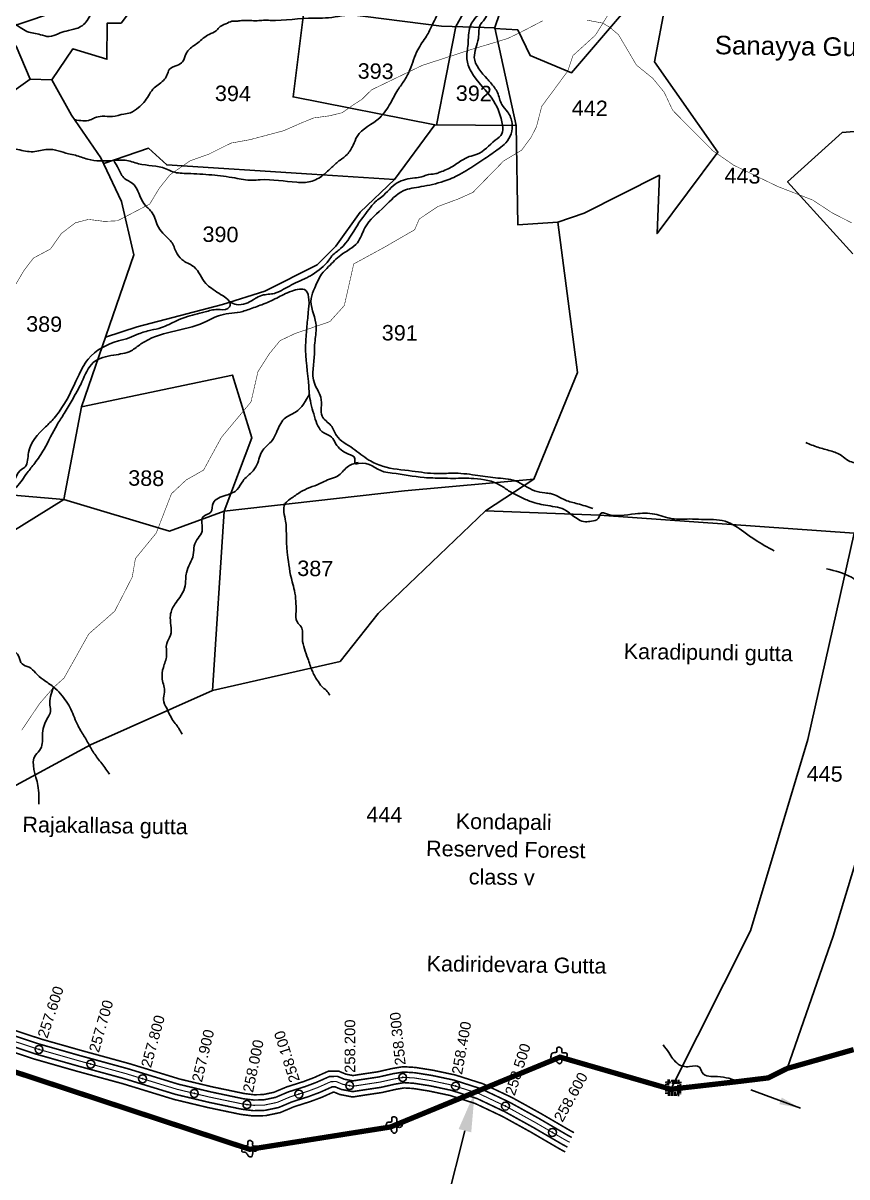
# Model space of a CAD drawing. Header units: feet. Extents: x 751091 to 766702, y 1607162 to 1618807.
# Drawn here: x 759024 to 760583, y 1609678 to 1611861 of the extents above; entities that cross this region are included whole.
import ezdxf
from ezdxf import colors
from ezdxf.entities.mleader import LeaderData, LeaderLine
from ezdxf.enums import TextEntityAlignment as Align
from ezdxf.math import Vec2, Vec3

# ---------------------------------------------------------------- set-up
doc = ezdxf.new("R2010")
doc.units = ezdxf.units.FT
doc.header["$LTSCALE"] = 15
doc.header["$MEASUREMENT"] = 0
doc.header["$PDMODE"] = 32
doc.header["$PDSIZE"] = 15
doc.linetypes.add('HIDDEN2', pattern=[0.1875, 0.125, -0.0625])
for name, color, linetype in [('CANAL1', 7, 'Continuous'), ('CSMark', 72, 'Continuous'), ('PLOT', 7, 'Continuous'), ('ROADS', 6, 'Continuous'), ('TANKS-STREAM', 4, 'Continuous'), ('VILLAGE STONES', 240, 'Continuous')]:
    doc.layers.add(name, color=color, linetype=linetype)
doc.layers.add('VILLAGE BOUNDRY', color=5, linetype='HIDDEN2', lineweight=100)
doc.styles.get("Standard").update_dxf_attribs({"font": 'arial.ttf'})
doc.dimstyles.get("Standard").update_dxf_attribs({"dimtxt": 0.18, "dimasz": 40, "dimexe": 0.18, "dimexo": 0.0625, "dimgap": 0.09, "dimtad": 0, "dimtih": 1, "dimtoh": 1, "dimdec": 4, "dimzin": 0, "dimdsep": 46, "dimtxsty": 'Standard', "dimcen": 0.09, "dimadec": 0, "dimazin": 0, "dimtfac": 1, "dimtdec": 4, "dimtofl": 0, "dimtmove": 0, "dimatfit": 3, "dimfxl": 1, "dimtolj": 1, "dimtzin": 0, "dimarcsym": 0})

msp = doc.modelspace()

# ---------------------------------------------------------------- linework, layer by layer
at = {"layer": 'CANAL1', "color": 1, "const_width": 3}
for points in [[(758956.8, 1609972), (759057.9, 1609938.6), (759136.5, 1609916.3), (759224.2, 1609892.3), (759320.2, 1609862.9), (759381.9, 1609848.1), (759413.2, 1609841.6), (759442.7, 1609835.4), (759461.4, 1609833.1), (759478.3, 1609833.5), (759498.7, 1609837.8), (759522.7, 1609847.9), (759554.5, 1609858), (759574.3, 1609865.4), (759587.1, 1609871.2), (759602.1, 1609877.8), (759620.8, 1609878), (759634.9, 1609872.1), (759648.4, 1609869.5), (759666.3, 1609872.3), (759695.4, 1609876.6), (759722.4, 1609882.8), (759743.1, 1609886.2), (759766.4, 1609884.8), (759799.3, 1609879.6), (759841.6, 1609870.6), (759893.9, 1609854), (759949.5, 1609827.7), (760004.2, 1609797.4), (760058.5, 1609765.7), (760066.4, 1609761.4)], [(758944.2, 1609934), (759046.2, 1609900.4), (759125.7, 1609877.7), (759213.1, 1609853.9), (759309.7, 1609824.3), (759373.1, 1609809.1), (759405, 1609802.4), (759436.2, 1609795.9), (759459.4, 1609793), (759482.9, 1609793.6), (759510.7, 1609799.4), (759536.6, 1609810.4), (759567.5, 1609820.2), (759589.5, 1609828.4), (759603.5, 1609834.7), (759610.7, 1609837.9), (759613, 1609837.9), (759623.4, 1609833.6), (759647.7, 1609828.9), (759672.4, 1609832.8), (759702.8, 1609837.3), (759730.1, 1609843.5), (759745.2, 1609846), (759762.1, 1609845), (759792, 1609840.2), (759831.4, 1609831.9), (759879.2, 1609816.7), (759931.3, 1609792), (759984.5, 1609762.6), (760038.8, 1609730.9), (760049.9, 1609724.8)]]:
    msp.add_lwpolyline(points, dxfattribs=at)
at = {"layer": 'CANAL1', "color": 1, "linetype": 'HIDDEN2', "ltscale": 100}
msp.add_lwpolyline([(758950.5, 1609953, 2, 2, 0), (759052.1, 1609919.5, 2, 2, 0), (759131.1, 1609897, 2, 2, 0), (759218.7, 1609873.1, 2, 2, 0), (759315, 1609843.6, 2, 2, 0), (759377.5, 1609828.6, 2, 2, 0), (759409.1, 1609822, 2, 2, 0), (759439.5, 1609815.7, 2, 2, 0), (759460.4, 1609813.1, 2, 2, 0), (759480.6, 1609813.6, 2, 2, 0), (759504.7, 1609818.6, 2, 2, 0), (759529.7, 1609829.2, 2, 2, 0), (759561, 1609839.1, 2, 2, 0), (759581.9, 1609846.9, 2, 2, 0), (759595.3, 1609852.9, 2, 2, 0), (759606.4, 1609857.9, 2, 2, 0), (759616.9, 1609858, 2, 2, 0), (759629.1, 1609852.9, 2, 2, 0), (759648, 1609849.2, 2, 2, 0), (759669.3, 1609852.5, 2, 2, 0), (759699.1, 1609857, 2, 2, 0), (759726.3, 1609863.1, 2, 2, 0), (759744.1, 1609866.1, 2, 2, 0), (759764.3, 1609864.9, 2, 2, 0), (759795.6, 1609859.9, 2, 2, 0), (759836.5, 1609851.2, 2, 2, 0), (759886.5, 1609835.3, 2, 2, 0), (759940.4, 1609809.8, 2, 2, 0), (759994.4, 1609780, 2, 2, 0), (760048.7, 1609748.3, 2, 2, 0), (760058.2, 1609743.1, 2, 2, 0)], format="xyseb", dxfattribs=at)
at = {"layer": 'CANAL1', "color": 5, "const_width": 3}
for points in [[(758953.6, 1609962.5), (759055, 1609929), (759133.8, 1609906.6), (759221.4, 1609882.7), (759317.6, 1609853.2), (759379.7, 1609838.4), (759411.2, 1609831.8), (759441.1, 1609825.5), (759460.9, 1609823.1), (759479.5, 1609823.5), (759501.7, 1609828.2), (759526.2, 1609838.6), (759557.8, 1609848.6), (759578.1, 1609856.2), (759591.2, 1609862), (759604.2, 1609867.8), (759618.8, 1609868), (759632, 1609862.5), (759648.2, 1609859.4), (759667.8, 1609862.4), (759697.2, 1609866.8), (759724.3, 1609873), (759743.6, 1609876.1), (759765.4, 1609874.8), (759797.5, 1609869.7), (759839.1, 1609860.9), (759890.2, 1609844.6), (759945, 1609818.7), (759999.3, 1609788.7), (760053.6, 1609757), (760062.3, 1609752.3)], [(758947.4, 1609943.5), (759049.1, 1609909.9), (759128.4, 1609887.4), (759215.9, 1609863.5), (759312.3, 1609833.9), (759375.3, 1609818.9), (759407.1, 1609812.2), (759437.8, 1609805.8), (759459.9, 1609803), (759481.8, 1609803.6), (759507.7, 1609809), (759533.1, 1609819.8), (759564.3, 1609829.7), (759585.7, 1609837.7), (759599.4, 1609843.8), (759608.6, 1609847.9), (759614.9, 1609847.9), (759626.2, 1609843.2), (759647.8, 1609839.1), (759670.8, 1609842.6), (759700.9, 1609847.1), (759728.2, 1609853.3), (759744.6, 1609856), (759763.2, 1609854.9), (759793.8, 1609850.1), (759833.9, 1609841.6), (759882.9, 1609826), (759935.8, 1609800.9), (759989.4, 1609771.3), (760043.7, 1609739.6), (760054.1, 1609734)]]:
    msp.add_lwpolyline(points, dxfattribs=at)
at = {"layer": 'CSMark', "color": 3}
for p in [(759054.2, 1609918.9), (759152.2, 1609891.2), (759250.2, 1609863.4), (759742.3, 1609865.8), (759348.1, 1609835.7), (759545.9, 1609834.3), (759642, 1609850.4), (759842.4, 1609849.4), (759447.7, 1609814.6), (759936.8, 1609811.6), (760025.6, 1609761.8)]:
    msp.add_point(p, dxfattribs=at)
at = {"layer": 'PLOT'}
for points in [[(759842.8, 1611854.4), (759935.7, 1612019.1), (760004, 1612095.2), (760048.8, 1612164), (760072.2, 1612261.5), (760077.1, 1612380.4)], [(759292.7, 1612121.6), (759717.7, 1612052.5), (759935.7, 1612019.1), (759965.7, 1611991), (759996.8, 1612051.4), (760089.2, 1612078.6), (760132, 1612077.6), (760176.8, 1611995.2), (760236.5, 1611971.3), (760279.6, 1611987.5), (760246.4, 1611935.1), (760218.9, 1611787.9), (760338.7, 1611616.9), (760223.8, 1611462.7), (760228, 1611573.2), (760085.4, 1611501.5), (760036.1, 1611484.7), (759960.2, 1611479.1), (759957.2, 1611667.4)], [(760236.7, 1611971), (760201.7, 1611930.9), (760061.6, 1611766.8), (759983.4, 1611799.8), (759960.1, 1611848.7), (759915.8, 1611851.2), (759964, 1611992.1)], [(759070.1, 1611877.1), (758948.6, 1611836.2), (759011.1, 1611817.5), (759037.4, 1611755.2), (759078.4, 1611753.9), (759118, 1611812.2), (759182.8, 1611792.7), (759182.9, 1611860.8), (759209.4, 1611860.7), (759269.5, 1611941.1)], [(759528.4, 1611891.8), (759815.7, 1611855.2), (759916.4, 1611852.2), (759957.2, 1611667.4), (759803, 1611668.8), (759534.9, 1611721.3), (759556.2, 1611888.3)], [(759842.8, 1611854.4), (759806.3, 1611668.2)], [(759037.4, 1611755.2), (758937.8, 1611684.3), (758919.2, 1611671), (758892, 1611614.9), (758843.8, 1611609.5), (758738.7, 1611652.5), (758669.7, 1611542.5), (758873, 1611500.1), (758938.9, 1611480.8), (758994.7, 1611419.6), (758998.6, 1611372.4), (758816.2, 1611149), (758726.5, 1611042), (758675.7, 1610996.1), (758611.3, 1611067.5), (758535.6, 1611161.7), (758296, 1611199.1), (758100.5, 1611010.2), (757893.6, 1610825.2), (757738.2, 1611306.3)], [(759101.2, 1610959.3), (759134.9, 1611134.7), (759233.5, 1611422.4), (759210.2, 1611523.7), (759171.4, 1611606.4), (759115.7, 1611687), (759078.4, 1611753.9)], [(759176.6, 1611595.2), (759261.6, 1611624.3), (759295.9, 1611592.9), (759570.3, 1611575.2), (759726.8, 1611565.1), (759803, 1611668.8)], [(760593.8, 1611424.7), (760470.6, 1611560.7), (760573.6, 1611654), (760768.9, 1611670.2)], [(759726.8, 1611565.1), (759661.6, 1611503.2), (759615.9, 1611439.3), (759580.7, 1611403.5), (759481.7, 1611354.1), (759401.2, 1611328.6), (759239.9, 1611286.5), (759180.2, 1611267)], [(759404.8, 1610937.2), (759746, 1610976), (759990.6, 1610997.9), (760072.8, 1611199.9), (760036.1, 1611484.7)], [(759101.2, 1610959.3), (759301.1, 1610899.8), (759404.8, 1610937.2), (759456.7, 1611076.2), (759420.3, 1611194.9), (759134.9, 1611134.7)], [(758675.7, 1610996.1), (759101.2, 1610959.3), (758697.2, 1610708.5), (758449, 1610555.7), (758461.2, 1610514.4), (758441.7, 1610286.9), (758477.3, 1610237.6), (758534.6, 1610110.7)], [(759382.4, 1610598.2), (759623.8, 1610652.9), (759695.8, 1610743.7), (759899.3, 1610938.4), (759990.6, 1610997.9)], [(758981.7, 1610403.2), (759151.6, 1610495.4), (759382.4, 1610598.2), (759404.8, 1610937.2)], [(759899.3, 1610938.4), (760114.6, 1610930), (760596.5, 1610896)], [(760596.5, 1610896), (760508.8, 1610505.2), (760400.6, 1610143.2), (760249.5, 1609843.6)], [(760469.8, 1609882.9), (760556.5, 1610133.1), (760639.5, 1610405.2), (760691.9, 1610631.2), (760769.2, 1610894.5)]]:
    msp.add_lwpolyline(points, dxfattribs=at)
at = {"layer": 'ROADS', "linetype": 'HIDDEN2', "ltscale": 10, "const_width": 1}
for points in [[(759021.4, 1610522.9), (759055.4, 1610573.4), (759081.3, 1610603.4), (759101.6, 1610621.7), (759120.7, 1610655.7), (759132.2, 1610676.3), (759148.4, 1610705.2), (759177.8, 1610730.9), (759197.4, 1610748.2), (759214.1, 1610780.5), (759230.7, 1610813), (759236.6, 1610847.8), (759262.2, 1610879.2), (759276.1, 1610896.2), (759292.8, 1610939.4), (759304.8, 1610970.4), (759332.6, 1610996.5), (759365.6, 1611015.2), (759377.5, 1611037.2), (759399.3, 1611077.1), (759426.4, 1611109.6), (759455.3, 1611144.2), (759468.5, 1611201.6), (759490.1, 1611235.5), (759510.3, 1611260.2), (759539, 1611273.8), (759578.5, 1611287.3), (759604.6, 1611296.2), (759631.9, 1611326.7), (759641.9, 1611370.8), (759649.7, 1611405.4), (759678.9, 1611421.3), (759707.6, 1611436.9), (759746.5, 1611459.4), (759764.9, 1611470), (759773.7, 1611490.4), (759808.5, 1611513.8), (759847.7, 1611528.4), (759875.3, 1611540.8), (759896.6, 1611562.7), (759912.7, 1611579.1), (759933.2, 1611600.2), (759967.5, 1611620.8), (759985.3, 1611645), (759995.5, 1611665.2), (760005.4, 1611703.5), (760028.6, 1611735), (760054.4, 1611769.9), (760064.5, 1611799.7), (760091.7, 1611824.4), (760106.9, 1611838.2), (760120.2, 1611859.5), (760131.5, 1611877.8)], [(758994.5, 1611340.3), (759026.1, 1611393.5), (759043.8, 1611416.5), (759076, 1611433.7), (759096.6, 1611463.1), (759123.4, 1611483.3), (759147.7, 1611489.6), (759177.5, 1611485.9), (759202.8, 1611487), (759263.7, 1611518.7), (759282.1, 1611549), (759302, 1611574), (759340.2, 1611600.6), (759375.3, 1611613), (759404.5, 1611627.6), (759417.9, 1611634.1), (759453.2, 1611640.5), (759517.3, 1611657.5), (759552, 1611672.8), (759574.2, 1611681.7), (759604, 1611685.7), (759628, 1611691.6), (759647.7, 1611705.6), (759665.1, 1611716.7), (759683.4, 1611734.8), (759711.5, 1611748.4), (759738.7, 1611761.5), (759779.1, 1611781), (759822.6, 1611795.1), (759868.4, 1611810.1), (759914.5, 1611823.9), (759940.7, 1611831.9), (759963, 1611842.5), (760007.1, 1611865.4)], [(760591.9, 1611483.1), (760555.7, 1611501.6), (760517.8, 1611526.4), (760492.9, 1611536), (760452.2, 1611551.8), (760368.3, 1611592.4), (760328.6, 1611620), (760276.8, 1611672.2), (760253.1, 1611696.2), (760237.1, 1611730.3), (760215.9, 1611756.3), (760184.6, 1611781.7), (760165.3, 1611814.4), (760150.7, 1611839.1), (760134.8, 1611852.6), (760121.1, 1611861.1), (760090.8, 1611866.7)]]:
    msp.add_lwpolyline(points, dxfattribs=at)
at = {"layer": 'TANKS-STREAM'}
for points in [[(760527.6, 1613173.3), (760497.7, 1613168.3), (760463.1, 1613171.8), (760424.3, 1613169.4), (760396.7, 1613165), (760298.2, 1613167), (760228.9, 1613163.2), (760214.1, 1613149.8), (760204.8, 1613127.9), (760188.6, 1613074.4), (760184.7, 1613052.4), (760178.4, 1613034), (760171, 1613017.4), (760167.1, 1612990.6), (760156.6, 1612969.9), (760147.3, 1612940.2), (760143.3, 1612915.2), (760133.4, 1612889.9), (760124.8, 1612871.5), (760123.8, 1612844.7), (760126.3, 1612811.8), (760127.6, 1612777.8), (760127.4, 1612759.9), (760127, 1612731.3), (760130, 1612691.4), (760131.2, 1612654.4), (760133.1, 1612618), (760133.9, 1612587), (760137.6, 1612557.1), (760136.8, 1612537.4), (760156.5, 1612494.8), (760170.9, 1612462.7), (760179.7, 1612450), (760191.4, 1612430.2), (760196.4, 1612403.3), (760191.8, 1612376.5), (760186.9, 1612362.2), (760150.3, 1612272.8), (760125, 1612211.7), (760108.5, 1612186.9), (760098.7, 1612167.9), (760083.4, 1612144.3), (760071.2, 1612123), (760056.5, 1612099.3), (760037.3, 1612089.5), (759987.8, 1612052.9), (759970.7, 1612026.3), (759959, 1612005.5), (759951.6, 1611986), (759939.9, 1611959.9), (759925.1, 1611927.9), (759917, 1611906.5), (759904.8, 1611884), (759896.8, 1611867.4), (759890.7, 1611860.6), (759885.5, 1611832), (759877.8, 1611796.3), (759902.3, 1611755.4), (759908.8, 1611748.2), (759921.7, 1611729.5), (759929.7, 1611707.3), (759940.9, 1611692.9), (759949.5, 1611671.5), (759937.6, 1611634.7), (759924.3, 1611623.5), (759897.8, 1611604.8), (759867.1, 1611585), (759849.6, 1611574.5), (759820.2, 1611561.8), (759777, 1611551.6), (759743.5, 1611543.7), (759708.4, 1611514.4), (759670.7, 1611473.4), (759656.6, 1611445.6), (759625.2, 1611422.2), (759602.2, 1611400.4), (759588.9, 1611385.7), (759576, 1611360.2), (759569.1, 1611340), (759578, 1611293.2), (759577, 1611264), (759575.5, 1611247.9), (759575.4, 1611235.4), (759575.2, 1611179.5), (759587.3, 1611153.1), (759588.2, 1611132.8), (759589.8, 1611117.2), (759606.3, 1611099.7), (759617.4, 1611080.5), (759648.1, 1611056.2), (759678.2, 1611034.3), (759704.3, 1611022.6), (759760.3, 1611013.4), (759806.8, 1611008.6), (759836.1, 1611009.4), (759879.7, 1611005.8), (759917.8, 1611000.5), (759955.7, 1610994.9), (759991.9, 1610975.9), (760011.5, 1610972.1), (760022.2, 1610970.7), (760050.1, 1610958.4), (760073.3, 1610951.5), (760101.9, 1610942.8)], [(758584, 1610989.2), (758609.1, 1610991.5), (758619.8, 1610987.8), (758625.9, 1610988.8), (758639.1, 1610987.9), (758662.7, 1610981.3), (758675.5, 1610975.5), (758696.8, 1610969.7), (758715.6, 1610965.9), (758733.3, 1610960.4), (758748.2, 1610952.9), (758820.7, 1610932.8), (758867, 1610925.1), (758892.7, 1610914), (758909.6, 1610910.2), (758933.9, 1610910.9), (758960.2, 1610934.7), (758966.4, 1610938.1), (758975.3, 1610946.7), (758984.8, 1610963.7), (758984.7, 1610990.1), (758972.5, 1611025.6), (758966.6, 1611045.9), (758965.3, 1611075.7), (758960.7, 1611096.9), (758954.9, 1611118.5), (758933.9, 1611197.9), (758950.2, 1611241.4), (758960.7, 1611267.1), (758966.7, 1611291.7), (758971.5, 1611314.1), (758974.8, 1611343.1), (758969.9, 1611364.6), (758924.7, 1611419), (758898, 1611436.2), (758860, 1611454.7), (758816.5, 1611475.5), (758786.5, 1611496.1), (758750.8, 1611519), (758765.4, 1611537), (758788.2, 1611546.7), (758806.1, 1611555.8), (758822.2, 1611565), (758856.8, 1611584.4), (758867.4, 1611589.7), (758884.6, 1611599.4), (758899.8, 1611615.2), (758913.8, 1611625.5), (758934.8, 1611630.2), (758985.7, 1611626.7), (759014.4, 1611621.9), (759043, 1611617.7), (759070.8, 1611622.2), (759109.9, 1611614), (759123.1, 1611611), (759146.3, 1611603.5), (759193.4, 1611601), (759217.2, 1611601.5), (759242.6, 1611595.1), (759293.9, 1611585.5), (759307.6, 1611579.8), (759335.8, 1611576.6), (759381.2, 1611573.7), (759424.8, 1611568.1), (759457.4, 1611563.8), (759472.9, 1611564.7), (759542, 1611559.9), (759568, 1611561.2), (759592.1, 1611573.8), (759608.2, 1611588.2), (759623.8, 1611601.8), (759637.2, 1611612.7), (759648.6, 1611630.2), (759656, 1611646.6), (759698.8, 1611681.7), (759719.1, 1611709.6), (759733.3, 1611734.8), (759746.2, 1611753.9), (759755.9, 1611772.6), (759770.8, 1611810.5), (759787.3, 1611836.5), (759798.2, 1611857.4), (759812.9, 1611891.4), (759823.9, 1611921.6), (759841.9, 1611942.3), (759855.3, 1611952.6), (759869.8, 1611963.5), (759884.9, 1611973.2), (759936.3, 1612004.9), (759963.2, 1612028.2), (759988, 1612065.4), (760004.3, 1612079.6), (760018.9, 1612094.8), (760033, 1612116.7), (760042.6, 1612129.3), (760069, 1612199.9), (760075.6, 1612239), (760080.9, 1612261.1), (760082.9, 1612280.4), (760085.3, 1612300.2), (760089.6, 1612323.1), (760086.9, 1612368.4), (760087.9, 1612399.9), (760082.2, 1612429.8), (760080.3, 1612447), (760055.1, 1612516), (760021.7, 1612576.1), (759999.1, 1612617), (759982, 1612640.1), (759963.8, 1612666.4), (759956.7, 1612662.9), (759956, 1612643), (759958.6, 1612605.2), (759959.4, 1612578.5), (759959.7, 1612551.5), (759941.7, 1612511.2), (759930.9, 1612492.8), (759921.4, 1612472.5), (759917, 1612468.2), (759872.8, 1612458.3), (759821.4, 1612467.7), (759795.9, 1612421.7), (759781.8, 1612387.9), (759780.9, 1612368.7), (759777.6, 1612353.8), (759773.5, 1612325.4), (759759.5, 1612305.1), (759756.8, 1612285.4), (759730.1, 1612281.4), (759710.8, 1612276.1), (759691.1, 1612252.9), (759679.2, 1612236.3), (759668.9, 1612215.4), (759652.4, 1612188.4), (759642.3, 1612172.4), (759634.5, 1612151.5), (759620.4, 1612120.1), (759590.8, 1612083.9), (759580.2, 1612074.9), (759558.9, 1612065.8), (759525.4, 1612066.9), (759491.8, 1612058.7), (759430.9, 1612049.6), (759408.6, 1612051.8), (759382.5, 1612052.2), (759358.7, 1612056), (759327.2, 1612066.4), (759307.3, 1612066.7), (759294.5, 1612078), (759271.7, 1612093.8), (759244.2, 1612124.5), (759229.4, 1612129.7), (759206.1, 1612152.5), (759191.4, 1612165.1), (759188.5, 1612175.2), (759176.8, 1612185.2), (759171.4, 1612198.9), (759165.4, 1612207.6), (759155.7, 1612229.4)], [(759121.6, 1611678.4), (759151.3, 1611678), (759159.5, 1611681.7), (759173.6, 1611684.8), (759193.2, 1611684.5), (759214.9, 1611689.1), (759227.4, 1611691.6), (759242.2, 1611701.2), (759252.7, 1611710.8), (759269.9, 1611736.1), (759289.7, 1611752.6), (759296.3, 1611762.3), (759300.8, 1611773.1), (759315, 1611781), (759326, 1611787.9), (759332.7, 1611803.5), (759337.1, 1611810), (759354.7, 1611823.8), (759376.1, 1611839.8), (759389.2, 1611846.6), (759394.2, 1611852), (759407.8, 1611859.9), (759419.3, 1611864.6), (759430.2, 1611865), (759439.4, 1611866), (759467.1, 1611865.6), (759479, 1611866.5), (759491.5, 1611866.3), (759574.8, 1611870.7), (759596, 1611870.9), (759645.4, 1611876.9), (759674.2, 1611882.9), (759683.1, 1611893.6), (759683.4, 1611917.9), (759680.2, 1611955.9), (759685.8, 1611974.3), (759700.5, 1612009.6), (759710, 1612029.5), (759716.6, 1612076.5), (759731.6, 1612097.5), (759743.6, 1612105.4), (759752.4, 1612112.9), (759752.5, 1612151.6), (759753.4, 1612179.8), (759747.4, 1612216.2), (759745.5, 1612243.5), (759759.3, 1612304.3)], [(758932.1, 1611794.4), (758948.8, 1611813.3), (758962.6, 1611824.6), (758974.4, 1611844.9), (758986.2, 1611865.9), (759031.4, 1611845.5), (759057, 1611839.2), (759073.4, 1611835.6), (759090.5, 1611840.9), (759105.3, 1611846.1), (759124.6, 1611850.8), (759135.6, 1611856.1), (759145.1, 1611865.8), (759161, 1611890.9), (759176, 1611902.2), (759191.1, 1611925.5), (759215.3, 1611930.7), (759233.4, 1611936.4), (759256.6, 1611946.5), (759271.6, 1611957.2), (759292.5, 1611972.8), (759302, 1611985.3), (759315.9, 1612000.9), (759322, 1612005.8), (759341.9, 1612019.2), (759357.1, 1612037.8), (759369.4, 1612053.4)], [(759415.4, 1611333.5), (759427.8, 1611328.6), (759445.5, 1611330.6), (759459.6, 1611337.6), (759465.6, 1611341.5), (759478.9, 1611346.6), (759502.6, 1611350.5), (759509.2, 1611353.4), (759539.5, 1611369.5), (759556.7, 1611377.3), (759565, 1611381.3), (759571.1, 1611384.9), (759602.5, 1611412.5), (759610.4, 1611422.8), (759618.9, 1611429.5), (759624.7, 1611434.3), (759657.2, 1611479.6), (759672.5, 1611500.9), (759684.2, 1611515.8), (759692.5, 1611524.8), (759702.7, 1611532.5), (759731.9, 1611559), (759765.1, 1611568), (759778.2, 1611570.1), (759786.8, 1611573.3), (759804.8, 1611576.3), (759812.7, 1611578.8), (759825.5, 1611583.9), (759847.6, 1611596.9), (759868.4, 1611608.4), (759883.1, 1611612.8), (759917.6, 1611639.6), (759930.2, 1611651.8), (759931.1, 1611667.8), (759914.4, 1611713.8), (759871.7, 1611769.8), (759863.8, 1611793.4), (759865.9, 1611820.9), (759869.9, 1611854.9), (759876, 1611866.3), (759898.6, 1611891.1), (759906, 1611909.6), (759930.4, 1611964), (759937.3, 1611988.1), (759950.4, 1612015.5)], [(761544, 1611741.4), (761559.6, 1611742.6), (761562.3, 1611742.5), (761557.5, 1611733), (761543.7, 1611723.8), (761534.4, 1611712.4), (761527.5, 1611699.8), (761518.9, 1611687.4), (761511.9, 1611681.2), (761497.2, 1611673.6), (761495.8, 1611666.6), (761485.3, 1611654.3), (761470.5, 1611642.3), (761444.2, 1611623.5), (761431.1, 1611603.3), (761423.8, 1611590.2), (761418.1, 1611569.6), (761410.4, 1611556.2), (761398.1, 1611541.1), (761392.2, 1611525.8), (761393.4, 1611512.4), (761378.8, 1611493.7), (761368.2, 1611477.1), (761362.7, 1611466.1), (761355, 1611450.6), (761347.4, 1611438.9), (761336.1, 1611425.5), (761337, 1611415.7), (761323.1, 1611388.4), (761303, 1611356.3), (761273.2, 1611320.3), (761253.1, 1611278.8), (761245.9, 1611256.2), (761243.7, 1611220.9), (761244.3, 1611182.7), (761233.8, 1611161.2), (761225.7, 1611156.1), (761207.9, 1611146.7), (761191.8, 1611136.1), (761175, 1611123.2), (761152.6, 1611109.9), (761140.4, 1611095.8), (761124.8, 1611077.2), (761109.5, 1611056.6), (761072.9, 1611045.8), (761055.1, 1611037.5), (761047.6, 1611033), (761034.4, 1611029.2), (761019, 1611027.1), (760989.8, 1611019), (760967.5, 1611018.7), (760925, 1611015.2), (760900.5, 1611015.6), (760877.6, 1611014.8), (760851.4, 1611012.9), (760835.4, 1611011.4), (760795.5, 1611016.5), (760762.9, 1611009.5), (760742.9, 1611008.7), (760724.1, 1611010.1), (760707, 1611013.2), (760663.2, 1611019.8), (760634, 1611017.8), (760612.1, 1611026.1), (760585, 1611033.2), (760573.1, 1611042.2), (760551.6, 1611051.7), (760528.1, 1611058.4), (760505, 1611067.2)], [(758984.5, 1610989), (758994.2, 1610982.2), (759018.8, 1611014.2), (759028.1, 1611021.7), (759034.3, 1611048.3), (759066.6, 1611097), (759083, 1611113.7), (759092.4, 1611125.7), (759128.1, 1611192.1), (759147.2, 1611225.1), (759204.4, 1611259.8), (759224.8, 1611265.5), (759242.3, 1611272.9), (759266, 1611279.9), (759285.8, 1611284.9), (759314.3, 1611297.8), (759330.4, 1611304.3), (759368.3, 1611314.5), (759391.7, 1611319.2), (759411.4, 1611321.2), (759416.2, 1611328.5), (759408.3, 1611340.9), (759394.5, 1611349.8), (759380.3, 1611359.3), (759369.7, 1611368.4), (759347.6, 1611399.6), (759328, 1611411.2), (759315.6, 1611424.4), (759305.9, 1611445), (759291.8, 1611460.3), (759280.3, 1611474.7), (759268.5, 1611502.1), (759254.8, 1611516.7), (759241.4, 1611542.9), (759230.7, 1611558.1), (759216.5, 1611566.7), (759204.6, 1611585.3), (759195.6, 1611601.3)], [(760445.2, 1610862.4), (760408.4, 1610883.9), (760387.5, 1610898.5), (760352.4, 1610918.4), (760307.6, 1610922), (760284.8, 1610922.7), (760252, 1610923.2), (760218.9, 1610931.9), (760182.4, 1610932.5), (760125.9, 1610932.8), (760118.9, 1610934.2), (760112.1, 1610923.5), (760099.6, 1610918.7), (760088, 1610917.6), (760063.6, 1610929.6), (760052.1, 1610938.4), (760016.7, 1610948.1), (759984.9, 1610955.6), (759964.6, 1610964.6), (759944.9, 1610974.9), (759927.6, 1610986.3), (759877.1, 1610999.4), (759838.1, 1610999.6), (759816.5, 1610999.9), (759782.9, 1611001.2), (759722.5, 1611009.5), (759706.7, 1611012.2), (759658.9, 1611027.9), (759652.7, 1611027.6), (759652, 1611036.7), (759639.7, 1611045.6), (759625.7, 1611053.6), (759615.5, 1611065.4), (759607.7, 1611077.5), (759592.9, 1611085.6), (759575.5, 1611116.4), (759566.1, 1611155.9), (759564.7, 1611173.3), (759558.7, 1611252), (759560.8, 1611283.5), (759563.7, 1611313.7), (759564.9, 1611337.7), (759558.9, 1611355.2), (759532.3, 1611354), (759503.9, 1611340.7), (759475.9, 1611328.2), (759451.3, 1611319.4), (759439.7, 1611315.5), (759398, 1611308.6), (759366.3, 1611294.5), (759247.1, 1611254), (759228.4, 1611241), (759195.7, 1611232.9), (759157, 1611218.8), (759135.3, 1611182), (759116.9, 1611147.8), (759101.9, 1611122.2), (759088.4, 1611101.2), (759063.8, 1611054.6), (759046.1, 1611028.4), (759032, 1611010), (759011.7, 1610983.1), (758994.1, 1610961.5), (758988.9, 1610918.5), (758995.9, 1610901.8), (759007.1, 1610894.4), (759008.3, 1610882.4), (759004.2, 1610831.6), (758999.2, 1610804.5), (758995.6, 1610786.7), (758985.1, 1610744.4), (758979.3, 1610711.3), (758979.8, 1610698.8), (758994.2, 1610687.3), (759003.4, 1610677.2), (759015.8, 1610662.5), (759022.2, 1610648.4), (759035.4, 1610642.3), (759047.8, 1610631.5), (759062.3, 1610618.7), (759081.3, 1610605.2), (759095.1, 1610591.7), (759114.6, 1610562.5), (759128.1, 1610531.1), (759134.5, 1610519.8), (759146.2, 1610500.4), (759152, 1610489.7), (759165, 1610470.3), (759180.7, 1610449.5), (759187.8, 1610439.5)], [(759566, 1611159.3), (759539.5, 1611125), (759518.3, 1611112.2), (759503.5, 1611086.4), (759495.3, 1611071.4), (759477.7, 1611052.8), (759466.5, 1611025.5), (759456.1, 1611010.5), (759440.3, 1610995), (759429.4, 1610978.4), (759408.2, 1610967.7), (759383.9, 1610952.9), (759379.1, 1610935.9), (759364.8, 1610927), (759362.7, 1610899.7), (759355.1, 1610886.7), (759348.1, 1610872), (759346.1, 1610855), (759333.1, 1610821), (759331.8, 1610809.1), (759329.8, 1610792.1), (759320.5, 1610774), (759311.2, 1610761.6), (759302.9, 1610740.7), (759302.9, 1610702.6), (759295.9, 1610686.8), (759295.5, 1610664), (759289.5, 1610641.9), (759287.5, 1610619.8), (759291.7, 1610594.7), (759289.8, 1610580.5), (759295.8, 1610564.5), (759304.7, 1610546.2), (759312, 1610535.8), (759318.7, 1610526.6), (759324.8, 1610515.7)], [(761112.1, 1611059.4), (761117.9, 1611053.8), (761103.3, 1611027), (761092.5, 1611005.8), (761084.9, 1610984.5), (761073.1, 1610950.6), (761063.6, 1610905.9), (761052.2, 1610887.4), (761036.1, 1610879.2), (761012, 1610876.8), (760994.1, 1610870.4), (760970.9, 1610863.6), (760947.2, 1610853.8), (760940, 1610849.9), (760930.1, 1610842.4), (760916.7, 1610832.4), (760896.9, 1610820.7), (760873.9, 1610805.2), (760838.9, 1610787.1), (760818.7, 1610774.9), (760810.3, 1610775.9), (760781.3, 1610769.7), (760768.3, 1610765), (760744.7, 1610761.7), (760723.9, 1610767.4), (760682.3, 1610783), (760655.7, 1610786.1), (760633.3, 1610798), (760606.3, 1610804.1), (760591.3, 1610812.3), (760544.4, 1610828.5)], [(759657.8, 1611029.6), (759637.3, 1611020.9), (759619, 1611003.7), (759603.7, 1610998.3), (759590.1, 1610991.7), (759552.6, 1610975.9), (759535, 1610964.3), (759519.6, 1610951), (759520.8, 1610918.3), (759522.2, 1610894.6), (759523, 1610869.8), (759524.4, 1610855.7), (759533.3, 1610803.6), (759537.6, 1610787.2), (759540.1, 1610766.9), (759540.5, 1610748.3), (759543, 1610727.4), (759550.2, 1610718.6), (759552.7, 1610696), (759562.9, 1610658.7), (759571, 1610635.5), (759580.9, 1610617.3), (759589.2, 1610605.9), (759597.6, 1610598.5), (759604.2, 1610589.4)], [(759081.3, 1610603.4), (759074.9, 1610570.3), (759076, 1610558.4), (759071.2, 1610547.2), (759064.4, 1610534), (759060.9, 1610517.5), (759057.1, 1610487.7), (759047.7, 1610475.9), (759052.2, 1610418.2), (759053.7, 1610383.1)]]:
    msp.add_spline(points, degree=3, dxfattribs=at)
at = {"layer": 'TANKS-STREAM', "linetype": 'Continuous'}
msp.add_spline([(760378.5, 1609858.3), (760338.1, 1609867.5), (760309.2, 1609875.1), (760303.8, 1609885.6), (760285, 1609886.3), (760263.4, 1609891.3), (760245.7, 1609912.9), (760235.3, 1609927.4)], degree=3, dxfattribs=at)
at = {"layer": 'VILLAGE BOUNDRY', "lineweight": -2, "ltscale": 25, "const_width": 10}
msp.add_lwpolyline([(760595.6, 1609918.6), (760469.8, 1609882.9), (760433.8, 1609865), (760369.3, 1609857.2), (760249.5, 1609843.6), (760040, 1609904.3), (759719.5, 1609772.2), (759633.5, 1609758.6), (759452.9, 1609729.9), (758922.5, 1609904.8), (758812.5, 1609912.9), (758696.8, 1609987.1), (758665.2, 1610044.3), (758475.1, 1610140.9), (758484.6, 1610191.4), (758450.5, 1610236.2), (758366.8, 1610248.3), (758340.3, 1610135.2), (757962.2, 1610249.2)], dxfattribs=at)
at = {"layer": 'VILLAGE BOUNDRY'}
msp.add_lwpolyline([(760243.1, 1609858), (760265.8, 1609857.6), (760265.5, 1609834.5), (760242.7, 1609834.9)], close=True, dxfattribs=at)
at = {"layer": 'VILLAGE STONES'}
for points in [[(760023.4, 1609906.7), (760025.1, 1609912.1), (760033.4, 1609913.7), (760034.9, 1609922.1), (760043.1, 1609920.4), (760043.6, 1609913.3), (760052.9, 1609911.2), (760050.2, 1609903.2), (760044.7, 1609903.3), (760042.5, 1609894.1), (760037.7, 1609892), (760034.2, 1609895.5), (760030.7, 1609900.1), (760022.7, 1609902.7), (760023.5, 1609907)], [(759711.2, 1609775.1), (759712.9, 1609780.5), (759721.2, 1609782.1), (759722.6, 1609790.5), (759730.9, 1609788.8), (759731.4, 1609781.8), (759740.7, 1609779.6), (759738, 1609771.6), (759732.5, 1609771.7), (759730.3, 1609762.5), (759725.5, 1609760.4), (759722, 1609763.9), (759718.5, 1609768.5), (759710.5, 1609771.1), (759711.3, 1609775.4)], [(759438.5, 1609730.2), (759440.1, 1609735.6), (759448.5, 1609737.2), (759449.9, 1609745.6), (759458.1, 1609743.9), (759458.6, 1609736.8), (759467.9, 1609734.7), (759465.2, 1609726.7), (759459.8, 1609726.8), (759457.6, 1609717.6), (759452.8, 1609715.5), (759449.2, 1609719), (759445.7, 1609723.6), (759437.7, 1609726.2), (759438.6, 1609730.5)]]:
    msp.add_spline(points, degree=3, dxfattribs=at)

# ---------------------------------------------------------------- texts
at = {"layer": 'CSMark', "color": 1}
for s, rotation, p in [('257.600', 71.7405, (759060.3, 1609941.7)), ('257.700', 74.1156, (759157.8, 1609914.5)), ('257.800', 74.7449, (759256.4, 1609885.6)), ('258.200', 89.9859, (759642.5, 1609874.5)), ('258.300', 96.0021, (759738.1, 1609888.9)), ('258.400', 79.8803, (759844.7, 1609872.1)), ('257.900', 76.5677, (759352.7, 1609857.9)), ('258.100', 107.6036, (759538.5, 1609857.1)), ('258.000', 78.2292, (759449.2, 1609838.1)), ('258.500', 72.3466, (759944.7, 1609833.1)), ('258.600', 61.0669, (760035.9, 1609784.7))]:
    msp.add_text(s, height=20, rotation=rotation, dxfattribs=at).set_placement(p, align=Align.MIDDLE_LEFT)
at = {"layer": 'PLOT', "color": 0}
msp.add_text('Sanayya Gutta', height=35, rotation=359.196, dxfattribs=at).set_placement((760332.6, 1611802.3))
at = {"layer": 'PLOT'}
for s, p in [('393', (759691.2, 1611770.2)), ('394', (759421.1, 1611728)), ('392', (759876.9, 1611728.2)), ('442', (760096.3, 1611700.1)), ('443', (760385.3, 1611572.4)), ('390', (759397.6, 1611461.3)), ('389', (759064, 1611291.6)), ('391', (759736.8, 1611274.9)), ('388', (759257.1, 1611000)), ('387', (759576.9, 1610829.1)), ('445', (760540.8, 1610440.5)), ('444', (759707.7, 1610363.2))]:
    msp.add_text(s, height=29.2, rotation=359.196, dxfattribs=at).set_placement(p, align=Align.MIDDLE_CENTER)
for s, height, p in [('Karadipundi gutta', 29.204, (760160.4, 1610658)), ('Kondapali ', 29.2, (759842.5, 1610336.5)), ('Rajakallasa gutta', 29.204, (759022.6, 1610330.2)), ('Reserved Forest', 29.204, (759786.4, 1610284.9)), ('class v', 29.2, (759867.2, 1610231.3)), ('Kadiridevara Gutta', 29.204, (759787.5, 1610067))]:
    msp.add_text(s, height=height, rotation=359.196, dxfattribs=at).set_placement(p)

# ---------------------------------------------------------------- leaders
at = {"layer": 'VILLAGE BOUNDRY', "linetype": 'Continuous'}
msp.add_leader([(760494.8, 1609807.7), (760401.1, 1609842.4)], dimstyle='Standard', override={"dimgap": 0.09, "dimtad": 0}, dxfattribs=at)
at = {"layer": 'VILLAGE STONES', "color": 1}
ml = msp.add_multileader_mtext('Standard', dxfattribs=at)
ml.set_content('258.450', color=1)
ml.set_leader_properties()
ml.build(insert=Vec2(0, 0))
ml.multileader.update_dxf_attribs({"dogleg_length": 0.36, "arrow_head_size": 75})
ctx = ml.context
ctx.base_point, ctx.char_height, ctx.arrow_head_size, ctx.landing_gap_size, ctx.plane_origin, ctx.plane_x_axis, ctx.plane_y_axis = Vec3(759549.7, 1609562.2), 50, 75, 0.0498, Vec3(759738.2, 1609805.5), Vec3(0.999936, 0.011314), Vec3(-0.011314, 0.999936)
ctx.text_align_type = 2
notes = []
notes.append((ctx, [(1, (1, 1, 0), (759809.1, 1609565.2), (-0.999936, -0.011314), 12.2, [(0, [(759878.6, 1609837.8)], 0, [])])]))
ctx.mtext.insert, ctx.mtext.text_direction, ctx.mtext.rotation, ctx.mtext.alignment, ctx.mtext.flow_direction = Vec3(759796.6, 1609590.5), Vec3(0.999936, 0.011314), 0.011314, 3, 5
for ctx, leaders in notes:
    for number, flags, end, landing, length, lines in leaders:
        leader = LeaderData()
        leader.index, (leader.has_last_leader_line, leader.has_dogleg_vector, leader.attachment_direction) = number, flags
        leader.last_leader_point, leader.dogleg_vector, leader.dogleg_length = Vec3(end), Vec3(landing), length
        for number, points, colour, breaks in lines:
            line = LeaderLine()
            line.index, line.vertices, line.color, line.breaks = number, Vec3.list(points), colors.encode_raw_color(colour), breaks
            leader.lines.append(line)
        ctx.leaders.append(leader)

doc.saveas('drawing.dxf')
